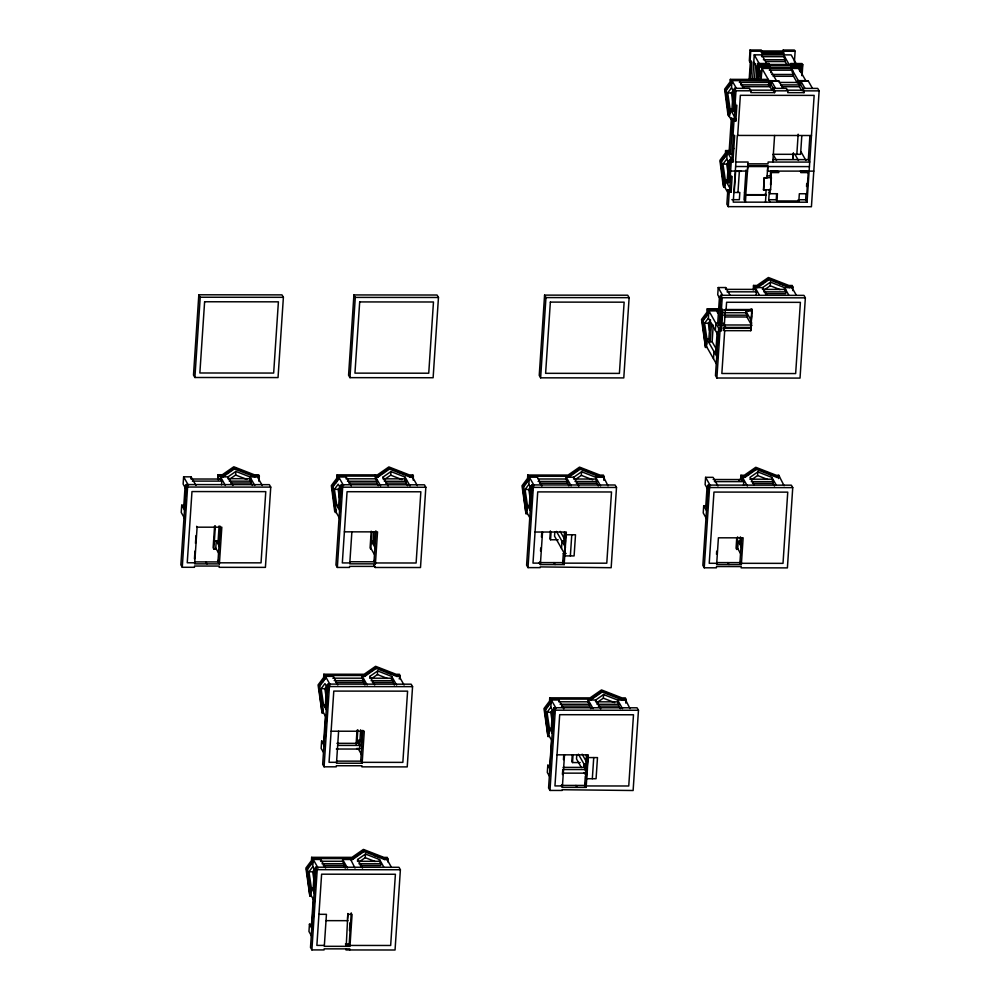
<?xml version="1.0" encoding="UTF-8"?>
<svg xmlns="http://www.w3.org/2000/svg" width="1000" height="1000" viewBox="0 0 1000 1000"><rect width="100%" height="100%" fill="white"/><g stroke="black" fill="none" stroke-linecap="round" stroke-linejoin="round"><path stroke-width="1.5" d="M185.5 500.112L184.988 507.663L183.6 505.213L181.725 505.213L181.238 512.438L184.725 518.575M195.987 485.425L191.1 476.838L183.612 476.825L183.137 484.062L186.612 490.2M183.812 505.575L185.113 485.938M186.2 484.575L180.863 564.837L182.262 567.288L194.438 567.3L194.513 566.038L219.237 566.062L219.15 567.325L265.413 567.375L270.75 487.113L269.363 484.663L186.2 484.575L187.6 487.038L182.262 567.288M198.825 294.788L193.487 375.05L194.887 377.5L278.038 377.575L283.387 297.325L281.988 294.875L198.825 294.788L200.225 297.238L194.887 377.5M185.8 495.575L186.3 488.025M190.987 478.65L191.1 476.838M194.45 558.825L194.963 551.087M195.475 543.35L196 535.6M197.1 527.175L194.662 563.862L219.387 563.888L221.825 527.2L197.1 527.175L196.612 526.312M214.587 526.013L213.137 547.762L213.837 548.987L215.712 548.987L216.25 540.85L219.737 546.987M217.688 479.4L218 474.738L222.338 474.738L233.787 466.775L254.312 474.775L258.637 474.775L259.337 476L258.975 481.425M213.837 548.987L215.375 525.913M218.425 480.025L218 474.738M220.575 475.962L220.387 478.675L221.788 481.125L221.537 484.75M217.65 543.312L219.525 543.312L218.125 540.85L219.112 525.925M234.488 468L223.025 475.962L222.975 476.875L234.425 468.913L234.488 468L255 476L259.337 476M220.325 526.287L217.987 561.438L219.387 563.888M219.812 538.825L220.512 528.375M228.888 479.712L235.613 475.037L235.85 471.413L249.913 476.9L257.4 476.9L262.288 485.5M249.675 480.513L249.913 476.9L254.8 485.487M252.463 485.425L251.062 482.962L251.312 479.35M255 476L254.95 476.9L234.425 468.913M257.4 476.9L257.462 476M387.812 861.9L387.337 857.4L383.938 857.4L363.413 849.4L351.962 857.362L311.675 857.325L311.45 860.6L305.887 868.062L309.875 895.975L310.812 895.975L311.35 887.837L308.95 871.8L312.762 866.688L313.3 858.55M399.062 678.8L400 678.8L399.513 674.3L396.125 674.287L375.6 666.3L364.15 674.262L323.85 674.225L323.638 677.5L318.075 684.95L322.062 712.862L323 712.862L323.212 709.587L319.713 686.175L325.262 678.725L325.487 675.45M413.212 480.15L412.788 474.925L409.387 474.925L388.862 466.925L377.413 474.888L337.113 474.85L336.9 478.125L331.337 485.575L334.688 511.362L336.325 512.587L339.812 518.725M309.875 895.975L306.588 869.287L312.15 861.838L311.675 857.325M322.062 712.862L318.775 686.175L324.325 678.725L323.85 674.225M335.387 512.587L332.038 486.812L337.6 479.35L337.113 474.85M336.325 512.587L332.975 486.812L338.537 479.35L338.75 476.075M312.7 926.7L311.312 924.25L309.438 924.237L308.962 931.475L311.85 936.575M325.487 714.625L323.7 741.513L321.625 741.137L321.138 748.375L323.237 752.05M314.625 890.288L313.225 887.837L314.538 868.2M324.938 707.188L326.8 707.188L325.412 704.737L326.712 685.1M338.2 507.812L340.075 507.812L338.675 505.363L339.988 485.725M311.525 924.613L313.312 897.725M346.05 948.863L345.975 949.95L395.05 950L400.387 869.75L398.988 867.288L315.837 867.212L310.5 947.463L311.887 949.912L324.062 949.925L324.137 948.85L349.8 948.875L349.725 949.95M328.013 684.1L322.675 764.362L324.075 766.812L336.25 766.825L336.312 765.738L361.975 765.763L361.9 766.85L407.225 766.9L412.562 686.637L411.175 684.188L328.013 684.1L329.412 686.562L324.075 766.812M341.275 484.738L335.938 564.987L337.337 567.438L349.513 567.45L349.588 566.375L375.238 566.4L375.175 567.475L420.5 567.525L425.838 487.275L424.438 484.812L341.275 484.738L342.675 487.188L337.337 567.438M353.913 294.938L348.575 375.2L349.963 377.65L433.125 377.738L438.462 297.475L437.062 295.025L353.913 294.938L355.3 297.4L349.963 377.65M314.825 887.275L315.525 876.7M326.8 707.188L327.512 696.612M327.812 692.087L328.113 687.55M340.075 507.812L340.475 501.775M340.775 497.238L341.375 488.175M313.3 917.738L313.5 914.75M314.3 902.8L314.5 899.812M325.288 737.625L325.487 734.638M326.275 722.688L326.475 719.7M311.887 949.912L317.225 869.663L315.837 867.212M320.8 858.562L320.613 861.275L342.525 861.3L346.1 867.588M337.8 684.95L332.975 675.462M346.238 476.087L346.062 478.8L375.462 478.825L376.863 481.275L347.463 481.25M338.612 731.213L336.488 763.213L362.15 763.238L364.275 731.237L331.125 731.213M351.875 531.85L349.75 563.837L375.412 563.862L377.537 531.875L344.387 531.838M342.525 861.3L342.65 859.488L352.6 859.5L364.05 851.538L364.113 850.625L384.637 858.625L388.038 858.625M345.25 868.112L343.8 865.562L343.925 863.75L322.013 863.725M356.1 744.188L357.025 730.25M356.938 743.263L357.837 729.8M371.2 531.175L370.087 547.913L370.788 549.138L371.938 531.938M350.2 858.587L355.025 868.088M357.875 743.275L358.062 740.375L362.25 747.738M364.925 685.013L362.2 678.2L362.388 675.487M375.462 478.825L374.95 474.888M347.537 918.575L347.875 913.512L346.213 946.338M378.188 485.65L376.737 483.088L376.987 479.475M362.137 730.75L361.337 742.837L359.938 740.375L360.637 729.8M372.725 543.462L374.6 543.462L373.2 541.013L373.8 531.938M336.938 743.325L358.612 743.35L359.787 745.438L359.55 749.05L336.337 749.025M352.6 859.5L352.663 858.587L364.113 850.625M367.2 684.987L362.325 676.388L364.787 676.388L364.837 675.487L376.3 667.525L396.825 675.525L400.213 675.525M380.613 485.863L375.588 477.013L378.05 477.025L378.113 476.112L389.562 468.15L410.087 476.15L413.475 476.15M374.6 543.462L375.4 531.375M349.45 930.55L349.975 922.775M362.775 730.337L360.75 760.788L362.15 763.238M376.037 530.975L374.012 561.413L375.412 563.862M350.025 945.438L349.188 943.962L351.25 912.875M383.725 866.888L379.55 859.525L365.487 854.05L357.625 859.5L357.512 861.312L379.425 861.325L380.812 863.787L380.7 865.588L360.25 865.575M396.613 685.013L391.725 676.425L377.663 670.938L369.812 676.4L369.688 678.2L391.613 678.225L394.338 685.05M410.012 485.9L404.988 477.05L390.925 471.575L383.075 477.025L382.962 478.837L404.875 478.85L406.262 481.312L384.35 481.287M383.413 473.288L383.475 472.388M364.787 676.388L376.238 668.425L376.3 667.525M378.05 477.025L389.5 469.062L389.562 468.15M359.637 861.562L365.238 857.663L365.487 854.05M371.812 678.45L377.425 674.562L377.663 670.938M383.963 479.862L390.688 475.188L390.925 471.575M374.963 855.788L375.025 854.875M387.137 672.675L387.2 671.775M400.412 473.312L400.462 472.4M378.113 857.013L378.175 856.112M390.3 673.913L390.363 673M403.562 474.538L403.625 473.638M379.425 861.325L379.55 859.525M391.488 680.037L391.725 676.425M404.75 480.662L404.988 477.05M407.6 485.675L406.15 483.113L406.388 479.5M387.975 859.538L384.575 859.525L384.637 858.625M400.15 676.425L396.763 676.425L396.825 675.525M413.425 477.05L410.025 477.05L410.087 476.15M412.562 478.2L412.788 474.925M603.875 480.337L603.45 475.112L600.05 475.112L579.525 467.113L568.075 475.075L527.775 475.037L527.562 478.312L522 485.763L525.988 513.675L526.925 513.675L527.463 505.55L525.062 489.5L528.875 484.4L529.35 477.163L534.237 485.763M525.988 513.675L522.7 487L528.263 479.538L527.775 475.037M531.538 495.925L530.737 508L529.338 505.55L530.65 485.913M531.95 484.925L526.6 565.175L528 567.625L540.175 567.638L540.225 566.912L611.163 567.712L616.5 487.45L615.1 485L531.95 484.925L533.337 487.375L528 567.625M544.575 295.125L539.237 375.387L540.625 377.837L623.787 377.912L629.125 297.663L627.725 295.212L544.575 295.125L545.962 297.587L540.625 377.837M531.737 492.9L532.038 488.363M541.875 486.025L536.9 476.275M540.538 551.075L540.737 547.962M541.462 537.087L541.775 532.425M535.05 532.025L566.325 532.05L564.163 564.587L540.375 564.562L542.537 532.038M550.363 530.887L549.85 538.538L550.55 539.763L558.2 539.763M550.55 539.763L551.062 532.112M554.825 531.812L554.538 536.15L564.3 553.337M625.85 703.138L625.413 697.913L622.025 697.913L601.5 689.925L590.037 697.887L549.75 697.837L549.538 701.125L543.975 708.575L547.962 736.488L548.888 736.488L549.438 728.35L547.038 712.312L550.837 707.2L551.325 699.975L556.2 708.562M547.962 736.488L544.675 709.8L550.225 702.35L549.75 697.837M561.512 548.425L561.987 541.188L563.862 541.188L565.262 543.65L563.387 543.65M568.862 485.838L566.125 479.012L566.312 476.3M551.538 740.163L549.85 765.562L547.8 765.25L547.312 772.475L549.412 776.162M552.7 730.812L551.312 728.35L552.513 710.225M563.862 541.188L564.475 532.125M562.663 563.7L563.35 553.462L566.15 553.462M580.225 468.338L568.775 476.3L568.713 477.212L580.163 469.25L580.225 468.338L600.75 476.337L604.138 476.337M553.913 707.725L548.575 787.975L549.975 790.438L562.137 790.45L562.188 789.725L633.125 790.512L638.462 710.263L637.075 707.8L553.913 707.725L555.312 710.175L549.975 790.438M552.8 729.3L553.513 718.725M553.812 714.188L554.012 711.175M564.325 555.175L565.725 534.025M565.262 543.65L565.462 540.625M565.662 537.6L565.962 533.075M558.7 701.787L558.875 699.075M570.363 555.925L571.763 534.775M575.75 479.263L581.35 475.375L581.587 471.75L595.65 477.238L604.087 477.238M562.463 774.55L562.762 770.075M563.45 759.638L563.75 755.163M557.025 754.825L588.3 754.862L586.138 787.4L562.35 787.375L564.513 754.837M572.238 755.212L571.825 761.338L572.525 762.562L580.175 762.575M572.525 762.562L573.038 754.912M576.8 754.613L576.512 758.95L581.388 767.55M598.263 485.863L596.812 483.3L595.65 477.238L600.538 485.825M600.75 476.337L600.688 477.238L580.163 469.25M583.775 766.888L583.962 764L585.837 764L587.225 766.45L585.363 766.45M590.825 708.637L588.1 701.812L588.275 699.112M603.212 476.337L608.025 485.838M584.587 769.812L584.75 767.4L563.088 767.375M585.837 764L586.438 754.938M584.637 786.513L585.312 776.263L586.712 778.725L596.075 778.725L597.487 757.588L588.112 757.575L586.725 755.113M584.75 767.4L585.962 769.55L585.725 773.162L562.513 773.138M602.2 691.15L590.737 699.112L590.675 700.013L602.137 692.05L602.2 691.15L622.712 699.137L626.112 699.137M586.287 777.987L587.7 756.838M587.225 766.45L587.938 755.875M595.588 701.825L595.712 700.013L603.562 694.562L617.625 700.037L626.05 700.05M592.325 778.725L593.737 757.575M596.587 702.85L603.325 698.175L603.562 694.562M620.225 708.662L618.775 706.112L617.625 700.037L622.5 708.625M622.712 699.137L622.663 700.05L602.137 692.05M625.175 699.137L630 708.637M719.412 308.762L707.312 308.75L707.087 312.025L701.525 319.488L705.512 347.4L706.45 347.4L706.988 339.263L704.587 323.225L708.4 318.113L708.938 309.975M705.512 347.4L702.225 320.712L707.788 313.263L707.312 308.75M711.462 323.587L710.263 341.712L708.863 339.263L710.175 319.625M716.312 349.087L712.138 341.725L713.238 325.1M730.163 150.575L725.625 150.575L725.462 152.95L719.9 160.4L723.25 186.188L724.887 187.413L728.375 193.55M768.188 79.4L730.362 79.362L730.2 81.725L724.638 89.188L727.987 114.963L732.412 121.1M723.95 187.413L720.6 161.625L726.162 154.175L725.625 150.575M728.688 116.188L725.337 90.412L730.9 82.963L730.362 79.362M717.763 313.35L716.438 309.988M707.475 500.625L706.975 508.175L705.575 505.725L703.713 505.725L703.225 512.95L706.712 519.087M717.962 485.938L713.088 477.35L705.6 477.337L705.113 484.575L708.6 490.712M713.487 358.762L713.962 351.538L715.837 351.538L717.237 353.988L715.362 353.988M715.375 330.387L715.85 323.162L717.725 323.162L719.125 325.613L721.612 325.613M729.9 294.925L725.713 287.55L718.225 287.55L717.738 294.775L721.225 300.912M724.887 187.413L725.362 180.175L722.962 164.137L726.775 159.037L727.25 151.8L732.138 160.4M729.625 116.2L730.1 108.963L727.7 92.925L731.513 87.812L731.988 80.588L736.175 87.95M715.837 351.538L717.15 331.9M717.725 323.162L719.513 296.275M726.762 182.638L728.637 182.638L727.237 180.188L728.55 160.55M733.025 154.262L730.525 154.262L729.125 151.8L731.4 117.75M734.475 94.8L733.375 111.425L731.975 108.963L733.288 89.325M705.788 506.087L707.1 486.45M708.188 485.087L702.85 565.35L704.237 567.8L716.413 567.812L716.5 566.55L741.225 566.575L741.137 567.837L787.4 567.888L792.738 487.625L791.35 485.175L708.188 485.087L709.575 487.55L704.237 567.8M721.513 330.65L720.125 328.2L718.625 328.2L715.475 375.55L716.875 378.013L800.025 378.088L805.362 297.838L803.975 295.375L720.812 295.3L720.037 307.05L721.425 309.5L722.925 309.5L721.513 330.65L720.025 330.65L708.888 310.887L716.375 310.887M727.837 189.737L729.237 192.188L731.1 192.2L729.712 189.737L727.837 189.737L726.875 204.2L728.275 206.65L811.425 206.737L819.137 90.875L817.738 88.413L802.763 88.4L802.638 90.213L804.038 92.662L787.738 92.65L787.862 90.838L786.462 88.387L773.35 88.375L773.238 90.175L774.625 92.638L750.837 92.613L750.962 90.8L749.562 88.35L734.587 88.338L733.625 102.8L735.013 105.25L736.888 105.25L735.837 120.975L733.975 120.975L732.575 118.525L734.45 118.525L735.837 120.975M732.837 159.55L729.85 159.55L728.888 174.013L730.275 176.462L732.15 176.475L731.1 192.2M732.575 118.525L731.612 132.988L733.012 135.438L734.688 135.438L732.925 162.013L731.237 162.013L729.85 159.55M707.775 496.087L708.288 488.537M717.237 353.988L717.537 349.462M717.837 344.925L718.538 334.35M719.125 325.613L720.512 304.7M728.637 182.638L729.538 169.037M729.737 166.025L729.938 163M730.525 154.262L732.475 124.838M729.112 180.188L729.513 174.137M716.875 378.013L720.025 330.65M721.425 309.5L722.212 297.75L720.812 295.3M728.275 206.65L729.237 192.188M730.275 176.462L731.237 162.013M733.012 135.438L733.975 120.975M735.013 105.25L735.975 90.787L734.587 88.338M720.4 328.688L721.712 309.05M729.712 189.737L730.662 175.45M734.45 118.525L735.5 102.8M733.45 134.887L731.775 159.987L733.088 159.987M735.55 106.888L735.25 111.425L731.5 111.412M725.713 287.55L725.6 289.363L755 289.387L756.4 291.85L756.15 295.462M724.737 325.625L724.625 327.425L750.925 327.45M740.875 83.05L740.763 84.85L770.163 84.887L768.775 82.425L739.362 82.4M726.112 309.513L726.587 302.275L800.387 302.35L795.65 373.562L721.85 373.5L724.7 330.65L723.312 328.2L750.888 328.225M735.925 162.013L733.25 202.138L807.05 202.213L814.15 95.388L740.362 95.312L737.688 135.438M737.962 192.463L739.362 171.312M716.5 554.263L716.7 551.163M794.412 61.975L795.125 51.275L794.438 50.038L783.2 50.038L783.75 53.425L761.838 53.412L761.287 50.012L750.05 50L749.325 60.85L750.025 62.075L751.888 62.075L750.688 80.2M750.025 62.075L750.738 51.225L750.05 50M749.188 79.262L750.4 61.125M749.987 78.975L751.2 60.85M746 170.062L744.038 199.7L745.425 202.15L745.913 194.925L744.513 192.463M752.562 80.2L754.25 54.85L791.15 54.887L796.725 64.7M744.725 200.925L745.212 193.7M747.45 169.312L747.8 166.537M730.638 171.05L747.5 171.062L748.1 162.025L735.55 162.013L737.312 135.438L811.488 135.512M754.438 80.2L755.537 63.587M756.375 80.25L757.288 66.662M756.688 78.875L757.712 63.5L768.95 63.513L769.587 65.7L791.5 65.713L790.863 63.537L802.1 63.55L802.8 64.775L802.087 75.487M757.387 80.1L758.413 64.725L757.712 63.5M758.188 80.113L759.163 65.5L769.6 65.512L769.95 68.438L769.463 67.575M758.787 79.45L759.163 65.5M761.625 56.662L761.737 54.85L767.487 64.975M760.537 77.375L760.962 70.662M760.938 79.262L761.65 68.425L800.163 68.463L799.95 71.562M723.838 315.163L747.05 315.188L745.662 312.725L745.837 310.012M761.2 79.188L761.912 68.35M751.812 325.588L746.938 316.988L747.175 313.375M751.775 308.888L750.738 330.688L723.95 330.65L725.362 309.513L752.138 309.538L750.738 330.688M736.762 537.625L736.062 548.275L736.762 549.5L737.6 536.888M784.1 485.7L778.75 475.288L776.287 475.275L755.775 467.287L744.312 475.25L740.913 475.25L740.7 478.525L738.85 481.012M750.875 325.575L751.525 315.875M751.725 312.838L751.925 309.8M753.238 290.012L753.55 285.45L756.938 285.462L768.4 277.5L788.925 285.487L792.312 285.487L792.75 290.613M768.95 63.513L768.888 64.475L790.8 64.488M740.913 475.25L741.388 479.862L742.325 479.862L742.55 476.475M754.062 289.387L753.55 285.45M741.237 554.738L737.75 548.6L738.238 541.362L741.725 547.5M755 289.387L755.125 287.587L759.3 294.95M768.587 85.138L768.888 80.625L778.85 80.938L782.913 88.1M770.688 72.613L770.8 70.812M743.525 485.25L743.763 481.637L742.575 479.55L713.175 479.525M772.225 90.525L770.037 86.688L770.288 83.075M739.625 543.825L741.5 543.825L740.113 541.362L740.4 536.888M763.462 189.8L764.275 177.7L771.388 177.7L770.588 189.812L763.462 189.8L766.112 190.175L765.812 194.7L745.763 194.675L747.5 171.062M763.675 190.175L764.275 177.7M747.375 485.975L742.487 477.375L744.95 477.375L745.013 476.475L756.462 468.512L776.988 476.512L779.45 476.512M769.1 278.725L757.638 286.688L757.575 287.587L769.038 279.625L769.1 278.725L789.613 286.712L793.012 286.712M771.125 84.55L771.363 80.938L775.425 88.088M739.85 563.837L741.587 537.6M764.475 178.062L766.912 178.062L767.837 166.562M741.35 564.587L743.138 537.837L718.413 537.812L716.637 564.562L741.35 564.587L740.238 562.625L717.062 562.6M765.462 202.175L765.95 194.938L765.25 193.713M813.8 171.125L767.537 171.088L767.9 165.662L747.85 165.637M748.562 474.875L748.612 473.975M774.625 92.638L774.75 90.825L773.35 88.375M762.95 283.863L763.012 282.95M770.15 202.175L768.75 199.725L769.438 189.475M771.388 177.7L770.337 175.863L770.638 171.337L778.138 171.35L778.838 172.575L771.338 172.575L770.638 171.337M800.05 171.375L807.537 171.375L808.238 172.6L806.825 193.75L799.338 193.75L798.863 200.975L776.938 200.95L777.425 193.725L769.938 193.713L770.238 189.2L770.588 189.812M770.537 184.662L771.338 172.575M764 290.05L763.888 291.85L785.8 291.875L784.4 289.425L784.525 287.613L770.462 282.137L762.613 287.587L754.188 287.587M772.825 162.05L774.587 135.475M782.95 53.65L783.2 50.038M787.163 65.088L785.15 61.562L783.65 54.875L789.4 65M744.95 477.375L756.413 469.412L756.462 468.512M784.925 59.138L785.05 57.325M751.988 479.438L757.6 475.538L757.837 471.925L771.9 477.4L776.2 484.975M764.613 289.65L770.225 285.75L770.462 282.137M776.938 200.95L776.25 199.725L776.637 193.95M797.3 82.938L793.525 76.287L791.325 68.375M790.863 63.537L791.862 68.463L791.513 65.537L801.95 65.55L801.825 75.575M792.6 72.638L792.712 70.825M779.938 283.875L780 282.975M770.475 474.9L770.525 473.988M783.1 285.1L783.162 284.2M793.288 153.012L793.075 159.1L793.462 153.312M751.263 481.65L773.175 481.662L771.775 479.212L771.9 477.4M780.575 84.887L799.575 84.913L798.175 82.463L798.3 80.65L805.788 80.662L808.263 80.975L812.325 88.125M799.463 70.7L799.675 67.613L761.162 67.575M774.5 486.037L773.05 483.475L773.288 479.862M785.925 290.062L785.675 293.688L765.225 293.663M801.625 90.55L799.45 86.725L799.688 83.1M800.525 84.575L800.763 80.962L808.263 80.975M801.488 72.725L801.95 65.55M796.825 154.325L798.162 134.2M779.388 477.413L776.925 477.413L776.988 476.512M789.613 286.712L789.562 287.613L769.038 279.625M804.038 92.662L804.15 90.862L790.625 67.15M778.538 478.562L778.75 475.288M801.8 135.75L800.575 154.325L773.037 154.3L776.525 160.438M807.05 202.213L805.65 199.762L806.038 193.975M806.538 186.488L806.737 183.463M747.975 163.837L768.012 163.85L768.138 162.037L809.712 162.087L808.325 159.625L809.887 136.012M340.375 511.65L336.8 505.363L334.4 489.325L338.212 484.212L341.788 490.5M339.45 498.075L338.15 489.325L340.438 486.262M728.85 113.825L729.788 113.825L726.275 90.412L731.838 82.963L730.9 82.963M732.763 101.675L731.45 92.925L733.737 89.862M326.388 709.75L323.537 704.737L321.138 688.688L324.95 683.587L328.512 689.875M326.413 698.9L324.875 688.7L327.163 685.625M724.112 185.037L725.037 185.037L721.538 161.625L727.1 154.175L726.162 154.175M728.462 175.812L726.712 164.137L728.238 162.1M526.2 510.4L527.137 510.4L523.638 487L529.2 479.538L528.263 479.538M530.562 501.175L528.812 489.513L531.1 486.45M705.738 344.113L706.675 344.113L703.162 320.712L708.725 313.263L707.788 313.263M709.425 330.513L708.337 323.225L710.625 320.163M310.1 892.688L311.038 892.688L307.525 869.287L313.087 861.838L312.15 861.838M314.45 883.462L312.7 871.8L314.225 869.762M548.175 733.213L549.113 733.213L545.612 709.8L551.163 702.35L550.225 702.35M552.525 723.988L550.775 712.312L552.3 710.275M235.85 471.413L228 476.875L220.512 476.863L225.387 485.462M750.638 309.25L748.238 310.925L748.3 310.012L724.175 310M581.587 471.75L573.737 477.212L566.25 477.2L571.125 485.8M757.837 471.925L749.987 477.388L754.287 484.95M761.9 50.95L782.35 50.975L783.75 53.425M750.738 51.225L761.975 51.238M783.888 51.262L795.125 51.275M761.137 52.175L783.05 52.2M763.075 56.662L783.538 56.688M763.363 59.725L785.275 59.75M766.162 61.537L785.15 61.562M758.413 64.725L769.65 64.737M791.562 64.763L802.8 64.775M759.65 66.363L770.088 66.375M792 66.4L802.438 66.413M769.287 70.163L791.2 70.188M771.725 74.463L793.637 74.475M773.075 76.263L793.525 76.287M731.062 80.588L778.85 80.938M779.188 82.438L798.175 82.463M729.15 85.3L730.088 85.3M728.3 86.45L729.225 86.45M742.188 86.662L770.037 86.688M781.912 86.7L799.45 86.725M749.45 90.162L773.238 90.175M786.338 90.2L802.638 90.213M725.337 90.412L726.275 90.412M735.975 90.787L750.962 90.8M774.75 90.825L787.862 90.838M804.15 90.862L819.137 90.875M727.7 92.925L731.45 92.925M727.2 102.85L728.138 102.85M731.975 108.963L730.1 108.963L735.863 119.087M726.312 151.8L729.125 151.8M724.412 156.525L725.35 156.525M723.55 157.662L724.488 157.662M772.962 159.6L808.325 159.625M720.6 161.625L721.538 161.625M722.962 164.137L726.712 164.137M735.625 166.525L809.412 166.6M741.237 171.312L735.625 171.312L734.212 192.463L739.825 192.463L739.35 199.688L731.862 199.688M800.75 172.6L808.238 172.6M722.463 174.062L723.4 174.062M767.225 175.863L770.337 175.863M727.237 180.188L725.362 180.175L730.25 188.775M745.913 194.925L765.95 194.938M768.75 199.725L776.25 199.725M805.65 199.762L798.162 199.75L798.863 200.975M754.237 286.675L757.638 286.688M792.95 287.625L784.525 287.613L788.713 294.975M784.4 289.425L762.487 289.4L762.613 287.587L766.8 294.962M726.988 291.812L756.4 291.85M200.225 297.238L283.387 297.325M355.3 297.4L438.462 297.475M545.962 297.587L629.125 297.663M722.212 297.75L805.362 297.838M708 309.975L719.525 309.988M752.013 310.925L745.775 310.925L751.35 320.737M723.988 312.7L745.662 312.725M706.038 315.6L706.975 315.6M705.188 316.75L706.125 316.75M725.263 316.962L746.938 316.988M702.225 320.712L703.162 320.712M704.587 323.225L708.337 323.225M723.225 324.975L751.7 325M704.087 333.15L705.025 333.15M708.863 339.263L706.988 339.263L717.45 357.675M708.388 341.712L712.138 341.725M218.7 475.962L223.025 475.962M337.812 476.075L378.113 476.112M528.475 476.262L568.775 476.3M741.612 476.475L745.013 476.475M528.413 477.163L536.85 477.175M538.275 478.988L566.125 479.012M595.538 479.038L573.625 479.025L573.737 477.212L578.763 486.062M749.862 479.188L771.775 479.212M191.188 479.012L220.6 479.038M337.6 479.35L338.537 479.35M192.375 481.1L221.788 481.125M229.275 481.138L251.188 481.163L249.788 478.7L227.875 478.688L228 476.875L232.887 485.462M538.125 481.438L567.525 481.463M575.013 481.475L596.925 481.5M714.362 481.613L743.763 481.637M335.85 481.7L336.788 481.7M334.988 482.85L335.925 482.85M230.613 482.95L251.062 482.962M348.888 483.062L376.737 483.088M385.688 483.1L406.15 483.113M539.55 483.25L567.4 483.275M576.362 483.288L596.812 483.3M752.6 483.45L773.05 483.475M332.038 486.812L332.975 486.812M522.7 487L523.638 487M187.6 487.038L270.75 487.113M342.675 487.188L425.838 487.275M533.337 487.375L616.5 487.45M709.575 487.55L792.738 487.625M334.4 489.325L338.15 489.325M525.062 489.5L528.812 489.513M333.9 499.25L334.837 499.25M336.8 505.363L338.675 505.363M529.338 505.55L527.463 505.55L530.25 510.462M335.538 510.213L336.475 510.213M214.375 540.85L218.125 540.85M373.2 541.013L371.325 541L375.625 548.575M737.3 541.362L740.113 541.362M736.812 548.587L737.75 548.6M350.075 561.75L374.225 561.775M195.087 561.9L218.263 561.925M194.737 562.788L187.237 562.775L191.975 491.562L265.775 491.637L261.038 562.85L219.45 562.812L218.062 560.35M349.812 562.938L342.325 562.925L347.062 491.712L420.85 491.788L416.112 563L375.475 562.962L374.075 560.5M716.712 563.3L709.225 563.288L713.962 492.075L787.75 492.137L783.012 563.362L741.438 563.312M324.55 675.45L364.837 675.487M332.912 676.363L325.425 676.35L330.3 684.95M332.8 678.175L362.2 678.2M324.325 678.725L325.262 678.725M334.188 680.625L363.6 680.65M371.087 680.662L393 680.688M322.587 681.075L323.512 681.075M321.725 682.225L322.663 682.225M335.613 682.438L363.475 682.463M372.425 682.475L392.875 682.487M318.775 686.175L319.713 686.175M329.412 686.562L412.562 686.637M321.138 688.688L324.875 688.7M320.637 698.625L321.575 698.625M550.45 699.075L590.737 699.112M550.388 699.975L558.812 699.987L563.837 708.825M560.237 701.787L588.1 701.812M597.05 701.825L617.5 701.85M560.087 704.25L589.5 704.275M596.987 704.275L618.9 704.3M323.537 704.737L325.412 704.737M561.512 706.05L589.375 706.075M598.325 706.087L618.775 706.112M322.275 709.587L323.212 709.587M544.675 709.8L545.612 709.8M555.312 710.175L638.462 710.263M547.038 712.312L550.775 712.312M551.312 728.35L549.438 728.35L552.225 733.263M357.125 740.375L359.938 740.375M338.125 745.413L359.787 745.438M356.587 748.512L359.988 748.512M336.812 761.125L360.962 761.15M336.55 762.312L329.05 762.3L333.787 691.087L407.587 691.15L402.85 762.375L362.2 762.337L360.812 759.875M562.75 769.525L585.962 769.55M312.362 858.55L352.663 858.587M358.9 863.763L380.812 863.787M310.4 864.175L311.337 864.175M309.55 865.325L310.475 865.325M323.35 865.537L343.8 865.562M306.588 869.287L307.525 869.287M317.225 869.663L400.387 869.75M308.95 871.8L312.7 871.8M308.45 881.725L309.387 881.725M313.225 887.837L311.35 887.837L314.837 893.975M318.938 914.312L326.438 914.325L324.3 946.312L349.963 946.338L352.088 914.35L348.35 914.338M326.012 920.65L347.925 920.675L347.45 919.837M349.188 943.962L345.438 943.962L346.275 945.438L390.662 945.475L395.4 874.262L321.613 874.188L316.875 945.4L324.363 945.413M798.3 80.65L800.763 80.962L804.825 88.112M770.225 285.75L780.062 289.587M756.413 469.412L776.925 477.413M757.6 475.538L767.438 479.375M581.35 475.375L592.6 479.75M389.5 469.062L410.025 477.05M390.688 475.188L401.938 479.562M235.613 475.037L246.863 479.412M603.325 698.175L614.575 702.562M376.238 668.425L396.763 676.425M377.425 674.562L387.262 678.388M364.05 851.538L384.575 859.525M365.238 857.663L375.087 861.5M799.675 67.613L800.163 68.463M798.812 68.388L805.788 80.662M769.412 68.35L776.388 80.625M754.25 54.85L759.825 64.662M761.225 67.125L773.238 88.263M753.763 62.075L757.337 68.362M758.988 76.438L756.988 74.35M801.05 151.875L805.925 160.463M794.95 154.325L798.438 160.463M739.488 80.588L743.787 88.162M731.513 87.812L734.362 92.825M769.237 192.488L769.938 193.713M732.663 146.7L733.812 148.725M731.538 159.55L732.925 162.013M726.775 159.037L730.263 165.175M792.013 287.625L796.2 294.988M751.112 321.962L751.812 323.188M718.225 287.55L722.412 294.913M723.35 323.162L726.137 328.075M708.4 318.113L718.162 335.3M706.513 346.488L716.275 363.675M705.6 477.337L710.475 485.938M703.713 505.725L706.5 510.625M727.875 562.612L728.988 564.575M564.75 532.312L566.15 534.763L575.513 534.775L574.1 555.925L564.738 555.913L563.35 553.462M560.163 531.375L564.35 538.737M556.413 531.375L565.475 547.325M528.875 484.4L532.45 490.688M562.863 560.688L564.263 563.15L606.775 563.188L611.512 491.975L537.725 491.9L532.987 563.112L540.475 563.125L539.812 561.95M564.163 564.587L563.05 562.625L539.263 562.6L540.375 564.562M526.987 512.775L530.475 518.913M553.962 562.612L555.075 564.587M600.737 708.863L595.712 700.013L588.225 700.013L593.1 708.6M582.125 754.188L586.312 761.55M578.387 754.175L587.45 770.138M550.837 707.2L554.412 713.5M584.175 772.45L586.275 776.137M412.488 477.05L417.362 485.65M584.837 783.5L586.225 785.95L628.75 785.987L633.488 714.775L559.688 714.7L554.95 785.925L562.438 785.925L561.775 784.762M586.138 787.4L585.013 785.438L561.237 785.413L562.35 787.375M548.95 735.588L552.438 741.725M575.938 785.425L577.05 787.387M547.8 765.25L550.588 770.163M383.075 477.025L388.1 485.875M351.213 485.838L346.188 476.987L338.688 476.987L343.575 485.575M370.85 548.237L374.338 554.375M373.775 565.025L375.175 567.475M399.212 676.425L404.1 685.013M369.812 676.4L374.7 684.987M358.275 748.838L361.763 754.975M323.062 711.963L326.538 718.1M183.612 476.825L188.487 485.425M215.775 548.088L219.262 554.225M321.625 741.137L324.412 746.05M387.038 859.525L391.225 866.9M181.725 505.213L184.513 510.112M205.912 561.912L207.025 563.875M357.625 859.5L362.512 868.088M342.65 859.488L347.525 868.075M325.613 868.062L320.737 859.463L313.238 859.463L318.125 868.05M312.762 866.688L316.25 872.825M310.875 895.062L314.363 901.2M309.438 924.237L312.337 929.35M204.613 301.762L199.862 372.987L273.663 373.062L278.4 301.837L204.613 301.762M359.688 301.925L354.95 373.137L428.738 373.212L433.475 301.988L359.688 301.925M550.35 302.1L545.612 373.325L619.4 373.4L624.138 302.175L550.35 302.1"/></g></svg>
